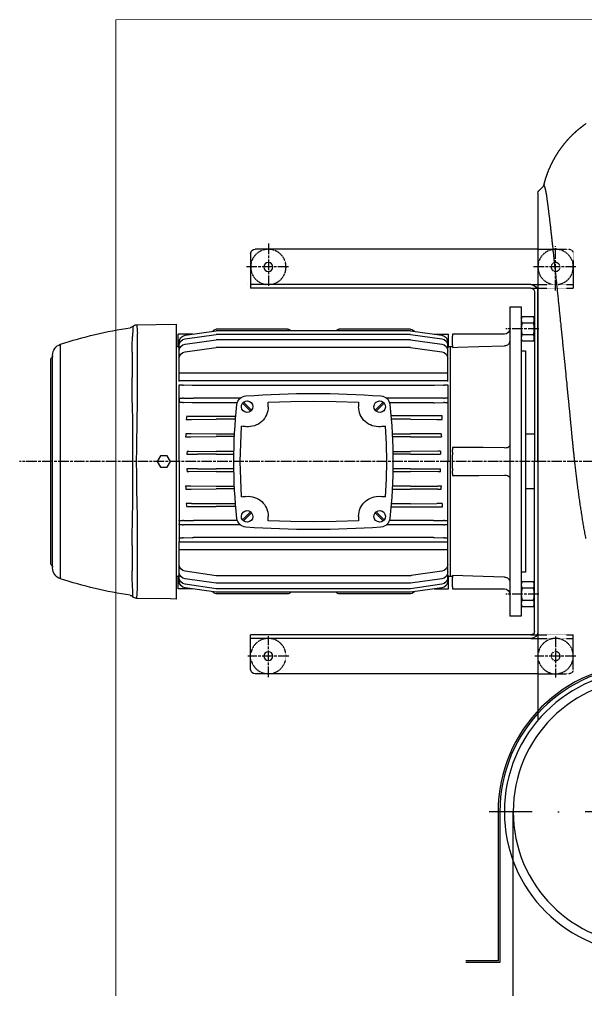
# Model space of a CAD drawing. Header units: millimetres. Extents: x 1731 to 55573, y 1167 to 54427.
# Drawn here: x 20686 to 21326, y 14802 to 15899 of the extents above; entities that cross this region are included whole.
import ezdxf

# ---------------------------------------------------------------- set-up
doc = ezdxf.new("R2010")
doc.units = ezdxf.units.MM
for name, pattern in [('ACAD_ISO04W100', [30, 24, -3, 0, -3]), ('CENTERLINE', [30, 12, -1.5, 3, -1.5, 12]), ('HIDDEN', [0.375, 0.25, -0.125])]:
    doc.linetypes.add(name, pattern=pattern)
for name, color, linetype in [('1', 8, 'Continuous'), ('104', 8, 'Continuous'), ('204', 7, 'Continuous'), ('EXHAUST DUICT', 1, 'Continuous')]:
    doc.layers.add(name, color=color, linetype=linetype)
doc.layers.add('EX-PP-FRP DUCT', color=1, linetype='Continuous', lineweight=18)

# ---------------------------------------------------------------- blocks, each defined once
blk = doc.blocks.new('*E20', base_point=(184.0732, 153.98836))
at = {"layer": '1', "color": 150, "linetype": 'Continuous'}
blk.add_arc((184.0732, 153.98836), 58.2, 97.494717, 98.030348, dxfattribs=at)
blk = doc.blocks.new('*E21', base_point=(271.78757, 153.98836))
at = {"layer": '1', "color": 150, "linetype": 'Continuous'}
blk.add_arc((271.78757, 153.98836), 58.2, 261.96965, 262.50528, dxfattribs=at)
blk = doc.blocks.new('*E22', base_point=(271.78757, 153.98836))
at = {"layer": '1', "color": 150, "linetype": 'Continuous'}
blk.add_arc((271.78757, 153.98836), 58.2, 277.49472, 278.03035, dxfattribs=at)
blk = doc.blocks.new('*E23', base_point=(184.0732, 153.98836))
at = {"layer": '1', "color": 150, "linetype": 'Continuous'}
blk.add_arc((184.0732, 153.98836), 58.2, 81.969652, 82.505283, dxfattribs=at)
blk = doc.blocks.new('blower')
at = {"layer": '1', "color": 150, "linetype": 'Continuous'}
for p, q in [((1051683.9, 193745.1), (1051683.9, 194095.1)), ((1051257.5, 194071.8), (1051257.4, 194069.5)), ((1051257.5, 194072.8), (1051257.5, 194072.8)), ((1051257.5, 194072.8), (1051257.5, 194071.8)), ((1051300.1, 194075.5), (1051261.7, 194074.8)), ((1051261.7, 194074.8), (1051261.7, 194074.8)), ((1051261.7, 194074.8), (1051261.8, 194074.3)), ((1051261.8, 194074.3), (1051262, 194073.1)), ((1051262, 194073.1), (1051262.2, 194071.1)), ((1051262.2, 194071.1), (1051262.4, 194068.3)), ((1051306.6, 194075.6), (1051300.1, 194075.5)), ((1051306.6, 194052.9), (1051306.6, 194075.6)), ((1051257.3, 194066.1), (1051257.1, 194061.4)), ((1051257.4, 194069.5), (1051257.3, 194066.1)), ((1051262.4, 194068.3), (1051262.5, 194064.8)), ((1051262.5, 194064.8), (1051262.5, 194052.2)), ((1051324.8, 194064.1), (1051308.7, 194064.1)), ((1051308.7, 194064.1), (1051308.7, 194049.2)), ((1051351.7, 194067.9), (1051316.6, 194062.9)), ((1051351.7, 194063.9), (1051316.6, 194058.9)), ((1051432.4, 194069.8), (1051351.7, 194069.8)), ((1051571.7, 194067.9), (1051351.7, 194067.9)), ((1051571.7, 194063.9), (1051351.7, 194063.9)), ((1051571.7, 194069.8), (1051491, 194069.8)), ((1051606.8, 194062.9), (1051571.7, 194067.9)), ((1051606.8, 194058.9), (1051571.7, 194063.9)), ((1051598.6, 194064.1), (1051614.7, 194064.1)), ((1051614.7, 194064.1), (1051614.7, 194049.2)), ((1051618.9, 194064.1), (1051677.9, 194064.1)), ((1051618.9, 194061.9), (1051618.9, 194064.1)), ((1051618.9, 194061.9), (1051618.9, 194051.3)), ((1051175.5, 194052.6), (1051175.5, 193787.5)), ((1051262.5, 194052.2), (1051262.5, 194012.3)), ((1051306.6, 194012.6), (1051306.6, 194052.9)), ((1051308.7, 194050.1), (1051306.6, 194050.1)), ((1051308.7, 194049.2), (1051309.7, 194049.2)), ((1051309.7, 194055), (1051309.7, 194051)), ((1051309.7, 194051), (1051309.7, 194044.8)), ((1051351.7, 194057.7), (1051316.6, 194052.8)), ((1051351.7, 194049.2), (1051316.6, 194044.2)), ((1051571.7, 194057.7), (1051351.7, 194057.7)), ((1051571.2, 194049.2), (1051351.7, 194049.2)), ((1051606.8, 194052.8), (1051571.7, 194057.7)), ((1051606.8, 194044.2), (1051572.3, 194049.1)), ((1051613.7, 194055), (1051613.7, 194051)), ((1051613.7, 194051), (1051613.7, 194044.8)), ((1051614.7, 194049.2), (1051613.7, 194049.2)), ((1051616.9, 194050.1), (1051614.7, 194050.1)), ((1051618.9, 194050.1), (1051616.9, 194050.1)), ((1051616.9, 194050.1), (1051616.9, 193790.1)), ((1051618.9, 194049.1), (1051618.9, 194051.3)), ((1051653.9, 194050.1), (1051618.9, 194049.1)), ((1051677.9, 194050.8), (1051653.9, 194050.1)), ((1051677.9, 194050.8), (1051677.9, 194050.8)), ((1051678, 194050.8), (1051677.9, 194050.8)), ((1051166.6, 194040.3), (1051166.6, 193799.9)), ((1051256.6, 194047.2), (1051256.6, 194043.7)), ((1051256.6, 194015.1), (1051256.6, 194043.7)), ((1051309.7, 194044.8), (1051309.7, 194036.3)), ((1051613.7, 194044.8), (1051613.7, 194036.3)), ((1051164.6, 194036), (1051164.6, 193804.1)), ((1051309.7, 194036.3), (1051309.7, 194019.8)), ((1051613.7, 194036.3), (1051613.7, 194019.8)), ((1051613.7, 194019.8), (1051309.7, 194019.8)), ((1051309.7, 194019.8), (1051309.7, 194011.2)), ((1051613.7, 194019.8), (1051613.7, 194011.2)), ((1051256.6, 194015.1), (1051256.6, 194009.7)), ((1051256.6, 194009.7), (1051256.7, 194000.2)), ((1051262.5, 194012.3), (1051262.5, 193982.3)), ((1051306.6, 193827.5), (1051306.6, 194012.6)), ((1051309.7, 194011.2), (1051309.7, 194010.7)), ((1051613.7, 194011.2), (1051309.7, 194011.2)), ((1051309.7, 193920.1), (1051309.7, 194010.7)), ((1051309.7, 194006.9), (1051309.7, 194006.2)), ((1051309.7, 194006.2), (1051313.4, 194006.2)), ((1051314.7, 194006.2), (1051313.4, 194006.2)), ((1051314.7, 194006.2), (1051324.6, 194006.1)), ((1051324.6, 194006.1), (1051325.9, 194006.1)), ((1051597.5, 194006.1), (1051325.9, 194006.1)), ((1051597.5, 194006.1), (1051598.8, 194006.1)), ((1051598.8, 194006.1), (1051608.7, 194006.2)), ((1051610, 194006.2), (1051608.7, 194006.2)), ((1051610, 194006.2), (1051613.7, 194006.2)), ((1051613.7, 194011.2), (1051613.7, 194010.7)), ((1051613.7, 194010.7), (1051613.7, 193920.1)), ((1051613.7, 194006.9), (1051613.7, 194006.2)), ((1051256.7, 194000.2), (1051256.9, 193990.4)), ((1051516.6, 193994.4), (1051516.6, 193994.4)), ((1051256.9, 193990.4), (1051257.1, 193981.2)), ((1051309.7, 193991.5), (1051309.7, 193991)), ((1051313.4, 193991.5), (1051309.7, 193991.5)), ((1051309.7, 193987.2), (1051309.7, 193991)), ((1051309.7, 193987.2), (1051309.7, 193986.7)), ((1051309.7, 193986.7), (1051313.4, 193986.7)), ((1051313.4, 193991.5), (1051314.7, 193991.6)), ((1051314.7, 193986.7), (1051313.4, 193986.7)), ((1051324.6, 193991.7), (1051314.7, 193991.6)), ((1051314.7, 193986.7), (1051324.6, 193986.6)), ((1051325.9, 193991.7), (1051324.6, 193991.7)), ((1051324.6, 193986.6), (1051325.9, 193986.6)), ((1051379.1, 193991.7), (1051325.9, 193991.7)), ((1051375.6, 193986.6), (1051325.9, 193986.6)), ((1051381.6, 193986.1), (1051390.7, 193977)), ((1051391.8, 193978), (1051382.7, 193987.2)), ((1051436.2, 193988), (1051410.6, 193987.2)), ((1051410.6, 193987.2), (1051410.6, 193982.1)), ((1051461.7, 193988.3), (1051436.2, 193988)), ((1051487.3, 193988), (1051461.7, 193988.3)), ((1051512.8, 193987.2), (1051487.3, 193988)), ((1051512.8, 193982.1), (1051512.8, 193987.2)), ((1051540.7, 193987.2), (1051531.6, 193978)), ((1051532.7, 193977), (1051541.8, 193986.1)), ((1051597.5, 193991.7), (1051544.4, 193991.7)), ((1051597.5, 193986.6), (1051547.8, 193986.6)), ((1051598.8, 193991.7), (1051597.5, 193991.7)), ((1051597.5, 193986.6), (1051598.8, 193986.6)), ((1051608.7, 193991.6), (1051598.8, 193991.7)), ((1051598.8, 193986.6), (1051608.7, 193986.7)), ((1051608.7, 193991.6), (1051610, 193991.5)), ((1051610, 193986.7), (1051608.7, 193986.7)), ((1051613.7, 193991.5), (1051610, 193991.5)), ((1051610, 193986.7), (1051613.7, 193986.7)), ((1051613.7, 193991.5), (1051613.7, 193991)), ((1051613.7, 193991), (1051613.7, 193987.2)), ((1051613.7, 193987.2), (1051613.7, 193986.7)), ((1051257.1, 193981.2), (1051257.3, 193969.9)), ((1051262.5, 193982.3), (1051262.3, 193967.1)), ((1051597.5, 193971.8), (1051549.5, 193971.8)), ((1051598.8, 193971.8), (1051597.5, 193971.8)), ((1051607.3, 193971.7), (1051598.8, 193971.8)), ((1051257.3, 193969.9), (1051257.4, 193956.1)), ((1051262.3, 193967.1), (1051262.1, 193951.6)), ((1051317.7, 193967.6), (1051318.2, 193969.9)), ((1051318.2, 193969.9), (1051318.4, 193971.1)), ((1051351.7, 193967.9), (1051323.8, 193967.8)), ((1051324.5, 193971), (1051351.7, 193970.8)), ((1051373.9, 193970.8), (1051351.7, 193970.8)), ((1051373.6, 193967.9), (1051351.7, 193967.9)), ((1051571.7, 193967.8), (1051549.8, 193967.8)), ((1051571.7, 193967.8), (1051601.5, 193967.7)), ((1051257.4, 193956.1), (1051257.4, 193942.1)), ((1051262.1, 193951.6), (1051261.8, 193935.4)), ((1051316.9, 193947.9), (1051317.2, 193950)), ((1051317.2, 193950), (1051317.4, 193951.4)), ((1051323.3, 193951.3), (1051351.7, 193951.1)), ((1051372.5, 193951.1), (1051351.7, 193951.1)), ((1051380.4, 193960), (1051379.4, 193940)), ((1051544.1, 193940), (1051543, 193960)), ((1051550.9, 193951.2), (1051571.7, 193951.2)), ((1051602.3, 193951.4), (1051571.7, 193951.2)), ((1051606.1, 193951.4), (1051606.2, 193950)), ((1051606.2, 193950), (1051606.5, 193947.9)), ((1051257.4, 193942.1), (1051257.5, 193928.6)), ((1051351.7, 193948.2), (1051322.9, 193948.1)), ((1051372.4, 193948.2), (1051351.7, 193948.2)), ((1051379.4, 193940), (1051379, 193920.1)), ((1051544.4, 193920.1), (1051544.1, 193940)), ((1051571.7, 193948.1), (1051551.1, 193948.1)), ((1051571.7, 193948.1), (1051602.4, 193948)), ((1051257.5, 193928.6), (1051257.5, 193915.1)), ((1051261.8, 193935.4), (1051261.7, 193919.1)), ((1051318.6, 193928.3), (1051318.7, 193931.7)), ((1051330.7, 193928.3), (1051318.6, 193928.3)), ((1051320.6, 193931.7), (1051318.7, 193931.7)), ((1051351.7, 193931.5), (1051320.6, 193931.7)), ((1051330.7, 193928.3), (1051351.7, 193928.4)), ((1051351.7, 193931.5), (1051371.8, 193931.5)), ((1051371.8, 193928.4), (1051351.7, 193928.4)), ((1051551.6, 193931.5), (1051571.7, 193931.5)), ((1051571.7, 193928.4), (1051551.7, 193928.4)), ((1051602.8, 193931.7), (1051571.7, 193931.5)), ((1051571.7, 193928.4), (1051592.7, 193928.3)), ((1051592.7, 193928.3), (1051605.5, 193928.3)), ((1051605.4, 193931.7), (1051602.8, 193931.7)), ((1051605.4, 193931.7), (1051605.5, 193928.3)), ((1051618.9, 193936), (1051624.9, 193936)), ((1051618.9, 193933.5), (1051618.9, 193936)), ((1051618.9, 193933.5), (1051618.9, 193930.7)), ((1051618.9, 193927.8), (1051618.9, 193930.7)), ((1051624.9, 193936), (1051648.9, 193935.8)), ((1051648.9, 193935.8), (1051677.9, 193935.6)), ((1051677.9, 193935.6), (1051678, 193935.6)), ((1051678, 193935.6), (1051679.6, 193935.7)), ((1051679.6, 193935.7), (1051681.1, 193936)), ((1051681.1, 193936), (1051682.4, 193936.5)), ((1051682.4, 193936.5), (1051683.4, 193937.3)), ((1051683.4, 193937.3), (1051683.8, 193937.8)), ((1051683.8, 193938), (1051683.9, 193938.2)), ((1051683.8, 193937.8), (1051683.8, 193938)), ((1051683.9, 193938.2), (1051683.9, 193938.3)), ((1051683.9, 193938.3), (1051683.9, 193938.3)), ((1051683.9, 193938.3), (1051683.9, 193938.3)), ((1051683.9, 193938.3), (1051683.9, 193938.3)), ((1051683.9, 193938.3), (1051683.9, 193938.3)), ((1051683.9, 193938.3), (1051683.9, 193938.3)), ((1051683.9, 193938.2), (1051683.9, 193938.3)), ((1051683.9, 193938.3), (1051683.9, 193938.3)), ((1051683.9, 193938.3), (1051683.9, 193938.3)), ((1051683.9, 193938.3), (1051683.9, 193938.3)), ((1051683.9, 193938.3), (1051683.9, 193938.3)), ((1051683.9, 193938.3), (1051683.9, 193938.3)), ((1051683.9, 193938.3), (1051683.9, 193938.3)), ((1051683.9, 193938.1), (1051683.9, 193938.2)), ((1051683.9, 193938.2), (1051683.9, 193938.2)), ((1051683.9, 193938), (1051683.9, 193938.1)), ((1051261.7, 193919.1), (1051261.8, 193906.7)), ((1051285.1, 193920.1), (1051288.8, 193926.6)), ((1051288.8, 193913.6), (1051285.1, 193920.1)), ((1051288.8, 193926.6), (1051296.3, 193926.6)), ((1051296.3, 193926.6), (1051300.1, 193920.1)), ((1051300.1, 193920.1), (1051296.3, 193913.6)), ((1051309.7, 193920.1), (1051309.7, 193833.3)), ((1051379, 193920.1), (1051379.4, 193900.1)), ((1051544.1, 193900.1), (1051544.4, 193920.1)), ((1051613.7, 193833.3), (1051613.7, 193920.1)), ((1051618.9, 193927.8), (1051618.9, 193912.4)), ((1051257.5, 193915.1), (1051257.5, 193900.7)), ((1051261.8, 193906.7), (1051262, 193894.4)), ((1051296.3, 193913.6), (1051288.8, 193913.6)), ((1051318.6, 193911.8), (1051330.7, 193911.8)), ((1051318.7, 193908.4), (1051318.6, 193911.8)), ((1051318.7, 193908.4), (1051320.6, 193908.5)), ((1051320.6, 193908.5), (1051351.7, 193908.6)), ((1051351.7, 193911.7), (1051330.7, 193911.8)), ((1051351.7, 193911.7), (1051371.8, 193911.7)), ((1051371.8, 193908.6), (1051351.7, 193908.6)), ((1051551.6, 193908.6), (1051571.7, 193908.6)), ((1051571.7, 193911.7), (1051551.7, 193911.7)), ((1051571.7, 193911.7), (1051592.7, 193911.8)), ((1051602.8, 193908.5), (1051571.7, 193908.6)), ((1051592.7, 193911.8), (1051605.5, 193911.8)), ((1051605.4, 193908.4), (1051602.8, 193908.5)), ((1051605.4, 193908.4), (1051605.5, 193911.8)), ((1051618.9, 193909.5), (1051618.9, 193912.4)), ((1051618.9, 193909.5), (1051618.9, 193906.7)), ((1051618.9, 193904.1), (1051618.9, 193906.7)), ((1051257.5, 193900.7), (1051257.4, 193886.5)), ((1051379.4, 193900.1), (1051380.4, 193880.2)), ((1051543, 193880.2), (1051544.1, 193900.1)), ((1051653.9, 193904.4), (1051618.9, 193904.1)), ((1051677.9, 193904.6), (1051653.9, 193904.4)), ((1051678, 193904.6), (1051677.9, 193904.6)), ((1051677.9, 193904.6), (1051677.9, 193904.6)), ((1051678, 193904.6), (1051679.8, 193904.4)), ((1051679.8, 193904.4), (1051681.3, 193904.1)), ((1051681.3, 193904.1), (1051682.5, 193903.5)), ((1051682.5, 193903.5), (1051683.5, 193902.8)), ((1051683.5, 193902.8), (1051683.8, 193902.3)), ((1051683.8, 193902.3), (1051683.8, 193902.1)), ((1051683.8, 193902.1), (1051683.9, 193902)), ((1051683.9, 193902.1), (1051683.9, 193902)), ((1051683.9, 193902), (1051683.9, 193901.9)), ((1051683.9, 193902), (1051683.9, 193901.9)), ((1051683.9, 193901.9), (1051683.9, 193901.9)), ((1051683.9, 193901.9), (1051683.9, 193901.9)), ((1051683.9, 193901.9), (1051683.9, 193901.8)), ((1051683.9, 193901.9), (1051683.9, 193901.9)), ((1051683.9, 193901.9), (1051683.9, 193901.9)), ((1051683.9, 193901.9), (1051683.9, 193901.8)), ((1051683.9, 193901.8), (1051683.9, 193901.8)), ((1051683.9, 193901.8), (1051683.9, 193901.8)), ((1051683.9, 193901.8), (1051683.9, 193901.8)), ((1051683.9, 193901.8), (1051683.9, 193901.8)), ((1051683.9, 193901.8), (1051683.9, 193901.8)), ((1051683.9, 193901.8), (1051683.9, 193901.8)), ((1051683.9, 193901.8), (1051683.9, 193901.8)), ((1051257.4, 193886.5), (1051257.3, 193872.5)), ((1051262, 193894.4), (1051262.2, 193882)), ((1051317.2, 193890.1), (1051316.9, 193892.2)), ((1051317.4, 193888.7), (1051317.2, 193890.1)), ((1051322.9, 193892.1), (1051351.7, 193891.9)), ((1051351.7, 193889), (1051323.3, 193888.9)), ((1051372.4, 193891.9), (1051351.7, 193891.9)), ((1051372.5, 193889), (1051351.7, 193889)), ((1051550.9, 193888.9), (1051571.7, 193888.9)), ((1051571.7, 193892), (1051551.1, 193892)), ((1051571.7, 193892), (1051602.4, 193892.2)), ((1051602.3, 193888.8), (1051571.7, 193888.9)), ((1051606.1, 193888.7), (1051606.2, 193890.1)), ((1051606.2, 193890.1), (1051606.5, 193892.2)), ((1051262.2, 193882), (1051262.4, 193869.7)), ((1051257.3, 193872.5), (1051257.1, 193858.9)), ((1051262.4, 193869.7), (1051262.5, 193857.8)), ((1051318.2, 193870.2), (1051317.7, 193872.5)), ((1051318.4, 193869), (1051318.2, 193870.2)), ((1051323.8, 193872.4), (1051351.7, 193872.2)), ((1051351.7, 193869.3), (1051324.5, 193869.2)), ((1051373.6, 193872.2), (1051351.7, 193872.2)), ((1051373.9, 193869.3), (1051351.7, 193869.3)), ((1051390.7, 193863.2), (1051381.6, 193854)), ((1051382.7, 193853), (1051391.8, 193862.1)), ((1051531.6, 193862.1), (1051540.7, 193853)), ((1051541.8, 193854), (1051532.7, 193863.2)), ((1051597.5, 193868.4), (1051549.5, 193868.4)), ((1051571.7, 193872.3), (1051549.8, 193872.3)), ((1051571.7, 193872.3), (1051601.5, 193872.5)), ((1051598.8, 193868.4), (1051597.5, 193868.4)), ((1051607.3, 193868.4), (1051598.8, 193868.4)), ((1051257.1, 193858.9), (1051256.8, 193847.9)), ((1051262.5, 193857.8), (1051262.5, 193827.9)), ((1051313.4, 193853.4), (1051309.7, 193853.4)), ((1051309.7, 193853.4), (1051309.7, 193853)), ((1051309.7, 193849.2), (1051309.7, 193853)), ((1051313.4, 193853.4), (1051314.7, 193853.4)), ((1051324.6, 193853.6), (1051314.7, 193853.4)), ((1051325.9, 193853.6), (1051324.6, 193853.6)), ((1051375.6, 193853.6), (1051325.9, 193853.6)), ((1051410.6, 193858.1), (1051410.6, 193853)), ((1051410.6, 193853), (1051436.1, 193852.2)), ((1051436.1, 193852.2), (1051461.7, 193851.9)), ((1051461.7, 193851.9), (1051487.3, 193852.2)), ((1051487.3, 193852.2), (1051512.8, 193853)), ((1051512.8, 193853), (1051512.8, 193858.1)), ((1051597.5, 193853.6), (1051547.8, 193853.6)), ((1051597.5, 193853.6), (1051598.8, 193853.6)), ((1051598.8, 193853.6), (1051608.7, 193853.4)), ((1051610, 193853.4), (1051608.7, 193853.4)), ((1051610, 193853.4), (1051613.7, 193853.4)), ((1051613.7, 193853), (1051613.7, 193853.4)), ((1051613.7, 193849.2), (1051613.7, 193853)), ((1051256.7, 193840.4), (1051256.6, 193833.1)), ((1051256.8, 193847.9), (1051256.7, 193840.4)), ((1051309.7, 193849.2), (1051309.7, 193848.6)), ((1051309.7, 193848.6), (1051313.4, 193848.6)), ((1051314.7, 193848.6), (1051313.4, 193848.6)), ((1051314.7, 193848.6), (1051324.6, 193848.5)), ((1051324.6, 193848.5), (1051325.9, 193848.5)), ((1051379.1, 193848.5), (1051325.9, 193848.5)), ((1051597.5, 193848.5), (1051544.4, 193848.5)), ((1051598.8, 193848.5), (1051597.5, 193848.5)), ((1051608.7, 193848.6), (1051598.8, 193848.5)), ((1051608.7, 193848.6), (1051610, 193848.6)), ((1051613.7, 193848.6), (1051610, 193848.6)), ((1051613.7, 193848.6), (1051613.7, 193849.2)), ((1051256.6, 193833.1), (1051256.6, 193830.5)), ((1051256.6, 193830.5), (1051256.6, 193825.1)), ((1051313.4, 193833.9), (1051309.7, 193833.9)), ((1051309.7, 193833.9), (1051309.7, 193833.3)), ((1051309.7, 193829.5), (1051309.7, 193828.9)), ((1051313.4, 193833.9), (1051314.7, 193833.9)), ((1051324.6, 193834.1), (1051314.7, 193833.9)), ((1051325.9, 193834.1), (1051324.6, 193834.1)), ((1051597.5, 193834.1), (1051325.9, 193834.1)), ((1051598.8, 193834.1), (1051597.5, 193834.1)), ((1051608.7, 193833.9), (1051598.8, 193834.1)), ((1051608.7, 193833.9), (1051610, 193833.9)), ((1051613.7, 193833.9), (1051610, 193833.9)), ((1051613.7, 193833.9), (1051613.7, 193833.3)), ((1051613.7, 193829.5), (1051613.7, 193828.9)), ((1051256.6, 193796.5), (1051256.6, 193825.1)), ((1051262.5, 193827.9), (1051262.5, 193788)), ((1051306.6, 193787.3), (1051306.6, 193827.5)), ((1051613.7, 193828.9), (1051309.7, 193828.9)), ((1051309.7, 193828.9), (1051309.7, 193820.3)), ((1051613.7, 193820.3), (1051309.7, 193820.3)), ((1051309.7, 193820.3), (1051309.7, 193803.9)), ((1051613.7, 193828.9), (1051613.7, 193820.3)), ((1051613.7, 193820.3), (1051613.7, 193803.9)), ((1051256.6, 193796.5), (1051256.6, 193792.9)), ((1051309.7, 193803.9), (1051309.7, 193795.3)), ((1051613.7, 193803.9), (1051613.7, 193795.3)), ((1051262.5, 193788), (1051262.5, 193775.3)), ((1051306.6, 193790.1), (1051308.7, 193790.1)), ((1051306.6, 193764.6), (1051306.6, 193787.3)), ((1051309.7, 193790.9), (1051308.7, 193790.9)), ((1051308.7, 193790.9), (1051308.7, 193776.1)), ((1051309.7, 193795.3), (1051309.7, 193789.2)), ((1051309.7, 193789.2), (1051309.7, 193785.2)), ((1051316.6, 193795.9), (1051351.7, 193791)), ((1051316.6, 193787.4), (1051351.7, 193782.5)), ((1051571.7, 193791), (1051351.7, 193791)), ((1051571.7, 193791), (1051606.8, 193795.9)), ((1051571.7, 193782.5), (1051606.8, 193787.4)), ((1051613.7, 193795.3), (1051613.7, 193789.2)), ((1051613.7, 193790.9), (1051614.7, 193790.9)), ((1051613.7, 193789.2), (1051613.7, 193785.2)), ((1051614.7, 193790.9), (1051614.7, 193776.1)), ((1051614.7, 193790.1), (1051616.9, 193790.1)), ((1051616.9, 193790.1), (1051618.9, 193790)), ((1051618.9, 193791), (1051624.9, 193790.8)), ((1051618.9, 193788.8), (1051618.9, 193791)), ((1051618.9, 193788.8), (1051618.9, 193778.3)), ((1051624.9, 193790.8), (1051648.9, 193790.2)), ((1051648.9, 193790.2), (1051677.9, 193789.4)), ((1051324.8, 193776.1), (1051308.7, 193776.1)), ((1051316.6, 193781.2), (1051351.7, 193776.3)), ((1051316.6, 193777.2), (1051351.7, 193772.3)), ((1051571.7, 193782.5), (1051351.7, 193782.5)), ((1051571.7, 193776.3), (1051351.7, 193776.3)), ((1051571.7, 193776.3), (1051606.8, 193781.2)), ((1051571.7, 193772.3), (1051606.8, 193777.2)), ((1051598.6, 193776.1), (1051614.7, 193776.1)), ((1051618.9, 193776.1), (1051618.9, 193778.3)), ((1051677.9, 193776.1), (1051618.9, 193776.1)), ((1051261.7, 193765.4), (1051306.6, 193764.6)), ((1051571.7, 193772.3), (1051351.7, 193772.3)), ((1051432.4, 193770.3), (1051351.7, 193770.3)), ((1051571.7, 193770.3), (1051491, 193770.3))]:
    blk.add_line(p, q, dxfattribs=at)
for centre, radius, start, end in [((1051325.5, 193596.6), 480, 98.5024, 108.2092), ((1051254.2, 194075.6), 4.21, 274.6941, 319.2383), ((1051261.5, 194069.4), 5.35, 87.941, 140.4993), ((1051520.8, 194045), 264.2, 176.4284, 179.5087), ((1051317.7, 194055), 8, 98, 180), ((1051353.7, 194062.1), 8, 104.4775, 139.4551), ((1051432.4, 194065.5), 4.3, 32.7735, 90), ((1051491, 194065.5), 4.3, 90, 147.2265), ((1051569.7, 194062.1), 8, 40.5449, 75.5225), ((1051605.7, 194055), 8, 0, 82), ((1051677.9, 194070.1), 6, 270, 0), ((1051179.6, 194040.3), 13, 108.2092, 180), ((1051317.7, 194051), 8, 98, 180), ((1051317.7, 194044.8), 8, 98, 180), ((1051571.2, 194041.2), 8, 82, 90), ((1051605.7, 194051), 8, 0, 82), ((1051605.7, 194044.8), 8, 0, 82), ((1051678.1, 194056.5), 5.75, 269.0729, 359.5158), ((1051166.6, 194036), 2, 120, 180), ((1051164.6, 194039.5), 2, 300, 0), ((1051317.7, 194036.3), 8, 98, 180), ((1051605.7, 194036.3), 8, 0, 82), ((1051386.1, 193983.2), 11, 94.3273, 173.8458), ((1051461.7, 192984.1), 1013, 85.6726, 94.3274), ((1051537.3, 193983.2), 11, 6.1542, 85.6726), ((1051971.7, 193920.1), 600, 173.8458, 186.1542), ((1051386.7, 193982.1), 6.5, 141.6258, 308.3742), ((1051386.7, 193982.1), 6.5, 128.3742, 141.6258), ((1051386.7, 193982.1), 6.5, 321.6258, 128.3742), ((1051536.7, 193982.1), 6.5, 51.6258, 218.3742), ((1051536.7, 193982.1), 6.5, 231.6258, 38.3742), ((1051536.7, 193982.1), 6.5, 38.3742, 51.6258), ((1050951.7, 193920.1), 600, 353.8458, 6.1542), ((1051387.9, 193982.1), 22.7, 264.7533, 359.9764), ((1051386.7, 193982.1), 6.5, 308.3742, 321.6258), ((1051535.5, 193982.1), 22.7, 180.0223, 275.248), ((1051536.7, 193982.1), 6.5, 218.3742, 231.6258), ((1051323.6, 193849.1), 118.6, 89.8902, 92.848), ((1051324.4, 194093), 122, 267.1843, 270.0474), ((1051601.7, 193856.1), 111.6, 87.123, 90.0951), ((1051323.3, 194074.8), 123.5, 267.2637, 270.009), ((1051602.3, 194072), 120.6, 270.0049, 271.7986), ((1051322.7, 193830.7), 117.4, 89.9067, 92.8026), ((1051602.6, 193833.2), 114.8, 88.0459, 90.0902), ((1051322.9, 194018.2), 126.1, 267.298, 269.9927), ((1051323.1, 193773.4), 115.5, 89.8955, 92.8319), ((1051602.3, 193768.2), 120.6, 88.2014, 89.9951), ((1051602.6, 194006.9), 114.8, 269.9098, 271.9541), ((1051387.9, 193858.1), 22.7, 0.0223, 95.248), ((1051535.5, 193858.1), 22.7, 84.7533, 179.9764), ((1051323.8, 193998.8), 126.4, 267.2429, 270.0189), ((1051324.3, 193753.7), 115.4, 89.8712, 92.8971), ((1051386.7, 193858.1), 6.5, 51.6258, 218.3742), ((1051386.7, 193858.1), 6.5, 231.6258, 38.3742), ((1051386.7, 193858.1), 6.5, 38.3742, 51.6258), ((1051536.7, 193858.1), 6.5, 141.6258, 308.3742), ((1051536.7, 193858.1), 6.5, 128.3742, 141.6258), ((1051536.7, 193858.1), 6.5, 321.6258, 128.3742), ((1051601.7, 193984.1), 111.6, 269.9049, 272.877), ((1051386.1, 193856.9), 11, 186.1542, 265.6726), ((1051386.7, 193858.1), 6.5, 218.3742, 231.6258), ((1051537.3, 193856.9), 11, 274.3274, 353.8458), ((1051536.7, 193858.1), 6.5, 308.3742, 321.6258), ((1051461.7, 194856.1), 1013, 265.6726, 274.3274), ((1051166.6, 193804.1), 2, 180, 240), ((1051164.6, 193800.6), 2, 0, 60), ((1051179.6, 193799.9), 13, 180, 251.7908), ((1051317.7, 193803.9), 8, 180, 262), ((1051605.7, 193803.9), 8, 278, 0), ((1051325.5, 194243.5), 480, 251.7908, 261.4977), ((1051515.7, 193795), 259.1, 180.4607, 183.6021), ((1051317.7, 193795.3), 8, 180, 262), ((1051317.7, 193789.2), 8, 180, 262), ((1051605.7, 193795.3), 8, 278, 0), ((1051605.7, 193789.2), 8, 278, 0), ((1051678.1, 193783.7), 5.73, 0.2717, 91.1397), ((1051088.9, 193767.5), 168.5, 359.9475, 3.803), ((1051200.8, 193774.9), 61.7, 351.1568, 0.4162), ((1051317.7, 193785.2), 8, 180, 262), ((1051605.7, 193785.2), 8, 278, 0), ((1051677.9, 193770.1), 6, 0, 90), ((1051254.1, 193764.4), 4.38, 41.8725, 84.7198), ((1051261.5, 193770.7), 5.31, 219.2788, 272.2204), ((1051353.7, 193778.1), 8, 220.5449, 255.5225), ((1051432.4, 193774.6), 4.3, 270, 327.2265), ((1051491, 193774.6), 4.3, 212.7735, 270), ((1051569.7, 193778.1), 8, 284.4775, 319.4551)]:
    blk.add_arc(centre, radius, start, end, dxfattribs=at)
at = {"layer": '104', "color": 4, "linetype": 'Continuous'}
for p, q in [((1051715.7, 193920.1), (1051715.7, 194212.6)), ((1051715.7, 194160.1), (1051395.7, 194160.1)), ((1051390.7, 194155.1), (1051390.7, 194116.1)), ((1051707.7, 194120.1), (1051390.7, 194120.1)), ((1051707.7, 194116.1), (1051390.7, 194116.1)), ((1051711.7, 194112.1), (1051711.7, 193920.1)), ((1051715.7, 193728.1), (1051715.7, 194112.1)), ((1051711.7, 193951.1), (1051701.9, 193951.1)), ((1051711.7, 193728.1), (1051711.7, 193920.1)), ((1051715.7, 193616.7), (1051715.7, 193920.1)), ((1051711.7, 193889.1), (1051701.9, 193889.1)), ((1051707.7, 193724.1), (1051390.7, 193724.1)), ((1051390.7, 193685.1), (1051390.7, 193724.1)), ((1051707.7, 193720.1), (1051390.7, 193720.1)), ((1051715.7, 193680.1), (1051395.7, 193680.1)), ((1051716.8, 193613.9), (1051722.2, 193608.5))]:
    blk.add_line(p, q, dxfattribs=at)
at = {"layer": '104', "color": 150, "linetype": 'CENTERLINE'}
for p, q in [((1051410.7, 194163.9), (1051410.7, 194117.4)), ((1051735.7, 194118.1), (1051735.7, 194164.4)), ((1051433.7, 194140.1), (1051387.6, 194140.1)), ((1051758.5, 194140.1), (1051712, 194140.1)), ((1052048.9, 193920.1), (1051129.1, 193920.1)), ((1051410.7, 193673.6), (1051410.7, 193723)), ((1051735.7, 193726.8), (1051735.7, 193676.6)), ((1051433.6, 193700.1), (1051385.9, 193700.1)), ((1051758.7, 193700.1), (1051709.5, 193700.1))]:
    blk.add_line(p, q, dxfattribs=at)
at = {"layer": '104', "color": 150, "linetype": 'HIDDEN'}
for p, q in [((1051715.7, 194160.1), (1051750.7, 194160.1)), ((1051755.7, 194155.1), (1051755.7, 194116.1)), ((1051707.7, 194120.1), (1051755.7, 194120.1)), ((1051707.7, 194116.1), (1051755.7, 194116.1)), ((1051707.7, 193724.1), (1051755.7, 193724.1)), ((1051707.7, 193720.1), (1051755.7, 193720.1)), ((1051755.7, 193685.1), (1051755.7, 193724.1)), ((1051715.7, 193680.1), (1051750.7, 193680.1))]:
    blk.add_line(p, q, dxfattribs=at)
at = {"layer": '104', "color": 150, "linetype": 'Continuous'}
for p, q in [((1051607.3, 193967.5), (1051607.3, 193971.7)), ((1051607.3, 193872.6), (1051607.3, 193868.4))]:
    blk.add_line(p, q, dxfattribs=at)
at = {"layer": '104', "color": 4, "linetype": 'Continuous'}
for points in [[(1051386.7, 193718.8), (1051386.7, 193718.8, 0.004119), (1051386.7, 193718.8, 0.004302), (1051386.7, 193718.8, 0.004501), (1051386.7, 193718.8, 0.004701), (1051386.7, 193718.8, 0.004921), (1051386.7, 193718.8, 0.005142), (1051386.7, 193718.8, 0.005385), (1051386.7, 193718.8, 0.005628), (1051386.7, 193718.8, 0.005895), (1051386.7, 193718.8, 0.006162), (1051386.7, 193718.8, 0.006449), (1051386.7, 193718.8, 0.006733), (1051386.7, 193718.8, 0.007048), (1051386.7, 193718.8, 0.007368), (1051386.7, 193718.8, 0.007676), (1051386.7, 193718.8, 0.007945), (1051386.7, 193718.8, 0.00835), (1051386.7, 193718.8, 0.008853), (1051386.7, 193718.8, 0.00894), (1051386.7, 193718.8, 0.008629), (1051386.7, 193718.8, 0.009833), (1051386.7, 193718.8, 0.01212), (1051386.7, 193718.8, 0.009502), (1051386.7, 193718.8, 0.00332), (1051386.7, 193718.8, 0.01377), (1051386.7, 193718.8, 0.024565), (1051386.7, 193718.8, 0.012262), (1051386.7, 193718.7, 0.006536)], [(1051722, 193608.7), (1051722, 193608.7, 0.000662), (1051722, 193608.7, 0.000698), (1051722, 193608.7, 0.000689), (1051722, 193608.6, 0.000626), (1051722.1, 193608.6, 0.00058), (1051722.1, 193608.6, 0.000538), (1051722.1, 193608.6, 0.000498), (1051722.1, 193608.5, 0.000445), (1051722.1, 193608.5, 0.000399), (1051722.1, 193608.5, 0.000346), (1051722.1, 193608.5, 0.000297), (1051722.1, 193608.4, 0.000239), (1051722.1, 193608.4, 0.000188), (1051722.2, 193608.4, 0.000128), (1051722.2, 193608.4, 0.000073), (1051722.2, 193608.3, 0.000011), (1051722.2, 193608.3, -0.000046), (1051722.2, 193608.3, -0.00011), (1051722.2, 193608.3, -0.000169), (1051722.2, 193608.3, -0.000235), (1051722.2, 193608.2, -0.000294), (1051722.2, 193608.2, -0.000362), (1051722.3, 193608.2, -0.000422), (1051722.3, 193608.2, -0.00049), (1051722.3, 193608.1, -0.00055), (1051722.3, 193608.1, -0.000618), (1051722.3, 193608.1, -0.000678), (1051722.3, 193608.1, -0.000743), (1051722.3, 193608.1, -0.000804), (1051722.3, 193608, -0.000873), (1051722.3, 193608, -0.000925), (1051722.3, 193608, -0.000974), (1051722.4, 193608, -0.001048), (1051722.4, 193607.9, -0.001163), (1051722.4, 193607.9, -0.001142), (1051722.4, 193607.9, -0.000995), (1051722.4, 193607.9, -0.001319), (1051722.4, 193607.9, -0.002121), (1051722.4, 193607.8, -0.001158), (1051722.4, 193607.8, 0.001689), (1051722.4, 193607.8, -0.002357), (1051722.4, 193607.8, -0.010951), (1051722.4, 193607.7, 0.000295), (1051722.5, 193607.7, 0.088094), (1051722.5, 193607.7), (1051722.5, 193607.6, -0.026561), (1051722.5, 193607.4, -0.003046), (1051722.6, 193607.1, -0.003165), (1051722.6, 193607, -0.025204), (1051722.6, 193607, -0.089623), (1051722.6, 193607, 0.031758), (1051722.6, 193606.9, -0.000007), (1051722.6, 193606.9, -0.009688), (1051722.7, 193606.9, -0.003035), (1051722.7, 193606.8, 0.00122), (1051722.7, 193606.8, -0.001633), (1051722.7, 193606.8, -0.002696), (1051722.7, 193606.7, -0.001918), (1051722.7, 193606.7, -0.001609), (1051722.7, 193606.7, -0.001834), (1051722.7, 193606.6, -0.001932), (1051722.7, 193606.6, -0.001878), (1051722.7, 193606.6, -0.001873), (1051722.7, 193606.5, -0.001909), (1051722.7, 193606.5, -0.001946), (1051722.7, 193606.5, -0.001971), (1051722.7, 193606.5, -0.002011), (1051722.7, 193606.4, -0.002056), (1051722.7, 193606.4, -0.002114), (1051722.7, 193606.4, -0.002173), (1051722.7, 193606.4, -0.002248), (1051722.7, 193606.3, -0.002329), (1051722.7, 193606.3, -0.002428), (1051722.7, 193606.3, -0.002535), (1051722.7, 193606.3, -0.002666), (1051722.7, 193606.2, -0.002808), (1051722.7, 193606.2, -0.00298), (1051722.7, 193606.2, -0.00317), (1051722.7, 193606.2, -0.003401), (1051722.7, 193606.2, -0.003658), (1051722.7, 193606.1, -0.003971), (1051722.7, 193606.1, -0.004326), (1051722.7, 193606.1, -0.004762), (1051722.7, 193606.1, -0.005264), (1051722.7, 193606.1, -0.005888), (1051722.6, 193606.1, -0.00662), (1051722.6, 193606.1, -0.007546), (1051722.6, 193606, -0.008656), (1051722.6, 193606, -0.010087), (1051722.6, 193606, -0.011845), (1051722.6, 193606, -0.014162), (1051722.6, 193606, -0.017065), (1051722.6, 193606, -0.020946), (1051722.6, 193606, -0.025811), (1051722.6, 193606, -0.032133), (1051722.6, 193606, -0.039435), (1051722.6, 193606, -0.047254), (1051722.6, 193606, -0.053292), (1051722.6, 193606, -0.055272), (1051722.6, 193606, -0.052369), (1051722.6, 193606, -0.045489), (1051722.6, 193606, -0.037893), (1051722.6, 193606, -0.03051), (1051722.6, 193606, -0.02475), (1051722.6, 193606, -0.019838), (1051722.5, 193606, -0.01621), (1051722.5, 193606, -0.013485), (1051722.5, 193606, -0.011591), (1051722.5, 193606, -0.00944), (1051722.5, 193606.1, -0.007593), (1051722.5, 193606.1, -0.007368), (1051722.5, 193606.1, -0.007672), (1051722.5, 193606.1, -0.004905), (1051722.5, 193606.1, -0.001349), (1051722.5, 193606.2, -0.006284), (1051722.5, 193606.2, -0.008761), (1051722.5, 193606.2, -0.003505), (1051722.4, 193606.3, -0.001684)], [(1051722.6, 193608.3), (1051722.6, 193608.3, -0.004814), (1051722.5, 193608.3, -0.004805), (1051722.5, 193608.3, -0.004793), (1051722.5, 193608.3, -0.004779), (1051722.5, 193608.3, -0.00476), (1051722.5, 193608.3, -0.004739), (1051722.5, 193608.3, -0.004714), (1051722.5, 193608.3, -0.004686), (1051722.5, 193608.3, -0.004654), (1051722.5, 193608.3, -0.004621), (1051722.5, 193608.3, -0.004583), (1051722.5, 193608.3, -0.004544), (1051722.5, 193608.3, -0.004501), (1051722.4, 193608.4, -0.004458), (1051722.4, 193608.4, -0.00441), (1051722.4, 193608.4, -0.004362), (1051722.4, 193608.4, -0.004311), (1051722.4, 193608.4, -0.004259), (1051722.4, 193608.4, -0.004204), (1051722.4, 193608.4, -0.004151), (1051722.4, 193608.4, -0.004092), (1051722.4, 193608.4, -0.004034), (1051722.4, 193608.4, -0.003977), (1051722.4, 193608.4, -0.003926), (1051722.4, 193608.4, -0.003855), (1051722.3, 193608.4, -0.003773), (1051722.3, 193608.4, -0.003744), (1051722.3, 193608.4, -0.003759), (1051722.3, 193608.4, -0.003589), (1051722.3, 193608.4, -0.003298), (1051722.3, 193608.4, -0.003579), (1051722.3, 193608.4, -0.004185), (1051722.3, 193608.4, -0.003111), (1051722.3, 193608.5, -0.001056), (1051722.3, 193608.5, -0.004298), (1051722.3, 193608.5, -0.007135), (1051722.3, 193608.5, -0.003378), (1051722.2, 193608.5, -0.001764)], [(1051770.1, 193538.1, -0.001488), (1051769.5, 193538.5, -0.001472), (1051768.9, 193538.9, -0.001446), (1051768.3, 193539.3, -0.001479), (1051767.7, 193539.8, -0.001583), (1051767.1, 193540.2, -0.001624), (1051766.5, 193540.6, -0.001615), (1051766, 193541.1, -0.001606), (1051765.4, 193541.5, -0.001596), (1051764.8, 193542, -0.001586), (1051764.2, 193542.5, -0.001577), (1051763.6, 193542.9, -0.001567), (1051763, 193543.4, -0.001556), (1051762.4, 193543.9, -0.001548), (1051761.8, 193544.4, -0.001542), (1051761.2, 193544.8, -0.001527), (1051760.7, 193545.3, -0.0015), (1051760.1, 193545.8, -0.001536), (1051759.5, 193546.3, -0.001648), (1051758.9, 193546.8, -0.001692), (1051758.3, 193547.4, -0.001683), (1051757.8, 193547.9, -0.001674), (1051757.2, 193548.4, -0.001665), (1051756.6, 193548.9, -0.001655), (1051756, 193549.5, -0.001647), (1051755.5, 193550, -0.001637), (1051754.9, 193550.5, -0.001627), (1051754.3, 193551.1, -0.001618), (1051753.8, 193551.7, -0.001613), (1051753.2, 193552.2, -0.001598), (1051752.7, 193552.8, -0.001574), (1051752.1, 193553.4, -0.001607), (1051751.5, 193553.9, -0.001712), (1051751, 193554.5, -0.001754), (1051750.4, 193555.1, -0.001743), (1051749.9, 193555.7, -0.001734), (1051749.4, 193556.3, -0.001726), (1051748.8, 193556.9, -0.001718), (1051748.3, 193557.5, -0.001709), (1051747.7, 193558.1, -0.0017), (1051747.2, 193558.7, -0.00169), (1051746.7, 193559.4, -0.001682), (1051746.2, 193560, -0.001677), (1051745.6, 193560.6, -0.001663), (1051745.1, 193561.3, -0.001641), (1051744.6, 193561.9, -0.001672), (1051744.1, 193562.6, -0.001771), (1051743.6, 193563.2, -0.001809), (1051743.1, 193563.9, -0.001798), (1051742.5, 193564.5, -0.001789), (1051742, 193565.2, -0.001783), (1051741.6, 193565.9, -0.001775), (1051741.1, 193566.6, -0.001767), (1051740.6, 193567.3, -0.001759), (1051740.1, 193567.9, -0.00175), (1051739.6, 193568.6, -0.001743), (1051739.1, 193569.3, -0.001739), (1051738.7, 193570, -0.001724), (1051738.2, 193570.8, -0.001698), (1051737.7, 193571.5, -0.001721), (1051737.3, 193572.2, -0.001806), (1051736.8, 193572.9, -0.001846), (1051736.3, 193573.6, -0.001854), (1051735.9, 193574.4, -0.001852), (1051735.4, 193575.1, -0.001842), (1051735, 193575.9, -0.001834), (1051734.6, 193576.6, -0.001829), (1051734.1, 193577.4, -0.001822), (1051733.7, 193578.1, -0.001814), (1051733.3, 193578.9, -0.001807), (1051732.9, 193579.7, -0.001801), (1051732.5, 193580.4, -0.001792), (1051732.1, 193581.2, -0.001781), (1051731.7, 193582, -0.001778), (1051731.3, 193582.8, -0.001786), (1051730.9, 193583.6, -0.001819), (1051730.5, 193584.4, -0.001891), (1051730.1, 193585.1, -0.001914), (1051729.7, 193586, -0.001893), (1051729.4, 193586.8, -0.001882), (1051729, 193587.6, -0.001881), (1051728.6, 193588.4, -0.001877), (1051728.3, 193589.2, -0.001871), (1051727.9, 193590, -0.001864), (1051727.6, 193590.8, -0.001857), (1051727.3, 193591.7, -0.001853), (1051726.9, 193592.5, -0.001853), (1051726.6, 193593.3, -0.001838), (1051726.3, 193594.2, -0.001808), (1051726, 193595, -0.001838), (1051725.7, 193595.9, -0.001932), (1051725.3, 193596.7, -0.001904), (1051725.1, 193597.6, -0.001785), (1051724.8, 193598.4, -0.00197), (1051724.5, 193599.3, -0.002341), (1051724.2, 193600.2, -0.001772), (1051723.9, 193601, -0.000608), (1051723.7, 193601.8, -0.002494), (1051723.4, 193602.8, -0.004273), (1051723, 193604.3, -0.002081), (1051722.4, 193606.3, -0.0011)]]:
    blk.add_lwpolyline(points, format="xyb", dxfattribs=at)
at = {"layer": '104', "color": 150, "linetype": 'HIDDEN'}
for centre, radius in [((1051410.7, 194140.1), 20), ((1051735.7, 194140.1), 20), ((1051735.7, 194140.1), 5), ((1051410.7, 193700.1), 20), ((1051735.7, 193700.1), 20), ((1051735.7, 193700.1), 5)]:
    blk.add_circle(centre, radius, dxfattribs=at)
at = {"layer": '104', "color": 150, "linetype": 'Continuous'}
for centre in [(1051410.7, 194140.1), (1051410.7, 193700.1)]:
    blk.add_circle(centre, 5, dxfattribs=at)
at = {"layer": '104', "color": 4, "linetype": 'Continuous'}
for centre, radius, start, end in [((1051395.7, 194155.1), 5, 90, 180), ((1051707.7, 194112.1), 8, 0, 90), ((1051707.7, 194112.1), 4, 0, 90), ((1051707.7, 193728.1), 4, 270, 0), ((1051707.7, 193728.1), 8, 270, 0), ((1051395.7, 193685.1), 5, 180, 270), ((1051719.7, 193616.7), 4, 180.0001, 225), ((1051718.7, 193606.4), 4, 7.6186, 21.4948)]:
    blk.add_arc(centre, radius, start, end, dxfattribs=at)
at = {"layer": '104', "color": 150, "linetype": 'HIDDEN'}
for centre, start, end in [((1051750.7, 194155.1), 0, 90), ((1051750.7, 193685.1), 270, 0)]:
    blk.add_arc(centre, 5, start, end, dxfattribs=at)
at = {"layer": '204', "color": 2, "linetype": 'Continuous'}
blk.add_line((1051715.7, 193723.3), (1051715.7, 193723.2), dxfattribs=at)
at = {"layer": '204', "color": 150, "linetype": 'Continuous'}
for points in [[(1051754.5, 193892.1), (1051754.1, 193888.2, -0.000018), (1051753.7, 193884.4, -0.000015), (1051753.4, 193880.6, -0.000018), (1051753, 193876.7, -0.000027), (1051752.6, 193872.9, -0.000034), (1051752.3, 193869.1, -0.000041), (1051751.9, 193865.3, -0.000047), (1051751.5, 193861.5, -0.000054), (1051751.2, 193857.8, -0.000061), (1051750.8, 193854, -0.000069), (1051750.4, 193850.2, -0.000074), (1051750, 193846.5, -0.000076), (1051749.7, 193842.7, -0.00007), (1051749.3, 193839, -0.000052), (1051748.9, 193835.3, -0.000046), (1051748.6, 193831.6, -0.000048), (1051748.2, 193827.9, -0.000048), (1051747.8, 193824.2, -0.000046), (1051747.5, 193820.6, -0.000044), (1051747.1, 193817, -0.000043), (1051746.7, 193813.3, -0.000042), (1051746.4, 193809.7, -0.000041), (1051746, 193806.1, -0.00004), (1051745.6, 193802.6, -0.000038), (1051745.3, 193799, -0.000037), (1051744.9, 193795.5, -0.000036), (1051744.6, 193792, -0.000034), (1051744.2, 193788.5, -0.000033), (1051743.9, 193785, -0.000032), (1051743.5, 193781.5, -0.00003), (1051743.2, 193778.1, -0.000029), (1051742.8, 193774.7, -0.000028), (1051742.5, 193771.3, -0.000026), (1051742.1, 193767.9, -0.000024), (1051741.8, 193764.5, -0.000024), (1051741.4, 193761.2, -0.000026), (1051741.1, 193757.9, -0.000028), (1051740.8, 193754.6, -0.000032), (1051740.4, 193751.4, -0.000034), (1051740.1, 193748.1, -0.000035), (1051739.8, 193744.9, -0.000036), (1051739.4, 193741.7, -0.000038), (1051739.1, 193738.6, -0.000039), (1051738.8, 193735.5, -0.000041), (1051738.5, 193732.4, -0.000043), (1051738.1, 193729.3, -0.000044), (1051737.8, 193726.3, -0.000046), (1051737.5, 193723.3, -0.000048), (1051737.2, 193720.3, -0.00005), (1051736.9, 193717.4, -0.000052), (1051736.6, 193714.5, -0.000054), (1051736.3, 193711.6, -0.000056), (1051736, 193708.8, -0.000058), (1051735.7, 193705.9, -0.00006), (1051735.4, 193703.2, -0.000062), (1051735.1, 193700.4, -0.000065), (1051734.8, 193697.7, -0.000068), (1051734.5, 193695, -0.00007), (1051734.2, 193692.3, -0.000073), (1051734, 193689.7, -0.000076), (1051733.7, 193687.1, -0.000079), (1051733.4, 193684.6, -0.000083), (1051733.1, 193682.1, -0.000086), (1051732.9, 193679.6, -0.000089), (1051732.6, 193677.1, -0.000094), (1051732.3, 193674.7, -0.000098), (1051732.1, 193672.3, -0.000104), (1051731.8, 193670, -0.000112), (1051731.6, 193667.7, -0.000119), (1051731.3, 193665.4, -0.000127), (1051731.1, 193663.2, -0.000135), (1051730.8, 193661.1, -0.000144), (1051730.6, 193658.9, -0.000153), (1051730.3, 193656.8, -0.000162), (1051730.1, 193654.8, -0.000173), (1051729.9, 193652.7, -0.000184), (1051729.6, 193650.8, -0.000195), (1051729.4, 193648.8, -0.000208), (1051729.2, 193646.9, -0.000221), (1051729, 193645.1, -0.000235), (1051728.7, 193643.3, -0.000251), (1051728.5, 193641.5, -0.000267), (1051728.3, 193639.8, -0.000285), (1051728.1, 193638.1, -0.000305), (1051727.9, 193636.4, -0.000325), (1051727.7, 193634.8, -0.000345), (1051727.5, 193633.3, -0.000373), (1051727.3, 193631.8, -0.000409), (1051727.1, 193630.3, -0.000427), (1051726.9, 193628.9, -0.000425), (1051726.8, 193627.5, -0.000507), (1051726.6, 193626.1, -0.000663), (1051726.4, 193624.8, -0.000544), (1051726.2, 193623.6, -0.000182), (1051726.1, 193622.5, -0.000854), (1051725.9, 193621.2, -0.001734), (1051725.6, 193619.4, -0.000974), (1051725.2, 193617, -0.000549)], [(1051725.2, 193617), (1051725.2, 193616.7, -0.000585), (1051725.1, 193616.4, -0.000604), (1051725.1, 193616.2, -0.000624), (1051725, 193615.9, -0.000642), (1051725, 193615.6, -0.000663), (1051724.9, 193615.4, -0.000685), (1051724.9, 193615.1, -0.000708), (1051724.8, 193614.9, -0.000732), (1051724.8, 193614.6, -0.000758), (1051724.8, 193614.4, -0.000784), (1051724.7, 193614.1, -0.000814), (1051724.7, 193613.9, -0.000843), (1051724.6, 193613.7, -0.000876), (1051724.6, 193613.4, -0.000909), (1051724.5, 193613.2, -0.000947), (1051724.5, 193613, -0.000985), (1051724.4, 193612.8, -0.001027), (1051724.4, 193612.6, -0.001069), (1051724.3, 193612.4, -0.001115), (1051724.3, 193612.2, -0.001159), (1051724.3, 193612, -0.001214), (1051724.2, 193611.8, -0.001278), (1051724.2, 193611.6, -0.001348), (1051724.1, 193611.5, -0.001419), (1051724.1, 193611.3, -0.0015), (1051724, 193611.1, -0.001585), (1051724, 193611, -0.00168), (1051723.9, 193610.8, -0.00178), (1051723.9, 193610.6, -0.001893), (1051723.9, 193610.5, -0.002013), (1051723.8, 193610.4, -0.002149), (1051723.8, 193610.2, -0.002294), (1051723.7, 193610.1, -0.002458), (1051723.7, 193609.9, -0.002635), (1051723.6, 193609.8, -0.002837), (1051723.6, 193609.7, -0.003055), (1051723.5, 193609.6, -0.003306), (1051723.5, 193609.5, -0.003579), (1051723.5, 193609.4, -0.003897), (1051723.4, 193609.3, -0.004244), (1051723.4, 193609.2, -0.004649), (1051723.3, 193609.1, -0.005094), (1051723.3, 193609, -0.005627), (1051723.2, 193608.9, -0.006226), (1051723.2, 193608.8, -0.006911), (1051723.2, 193608.8, -0.007642), (1051723.1, 193608.7, -0.008649), (1051723.1, 193608.6, -0.009925), (1051723, 193608.6, -0.010928), (1051723, 193608.5, -0.011467), (1051722.9, 193608.5, -0.014362), (1051722.9, 193608.4, -0.019833), (1051722.9, 193608.4, -0.017433), (1051722.8, 193608.4, -0.006297), (1051722.8, 193608.4, -0.028604), (1051722.7, 193608.3, -0.061299), (1051722.7, 193608.3, -0.034009), (1051722.6, 193608.3, -0.018542)]]:
    blk.add_lwpolyline(points, format="xyb", dxfattribs=at)
at = {"layer": 'EXHAUST DUICT', "color": 0, "linetype": 'ACAD_ISO04W100', "ltscale": 10}
blk.add_line((1052009.1, 194316.1), (1051660.6, 194316.1), dxfattribs=at)
at = {"layer": 'EXHAUST DUICT', "color": 1}
for radius in [160, 150]:
    blk.add_circle((1051837.7, 194316.1), radius, dxfattribs=at)
at = {"layer": '1', "color": 150, "xscale": 10, "yscale": 6.91786, "zscale": 10}
for name, p in [('*E21', (1051461.7, 194358.6)), ('*E22', (1051461.7, 194358.6)), ('*E20', (1051461.7, 193481.5)), ('*E23', (1051461.7, 193481.5))]:
    blk.add_blockref(name, p, dxfattribs=at)

msp = doc.modelspace()

# ---------------------------------------------------------------- linework, layer by layer
at = {"layer": '1', "color": 150, "linetype": 'Continuous'}
for p, q in [((21240.4, 15574.2, 99), (21253.4, 15574.2, 99)), ((21253.4, 15574.2, 99), (21253.4, 15399.2, 99)), ((21253.4, 15561.6, 99), (21254.3, 15563.1, 99)), ((21254.3, 15563.1, 99), (21267.4, 15563.1, 99)), ((21254.3, 15556.2, 99), (21267.4, 15556.2, 99)), ((21267.4, 15563.1, 99), (21268.2, 15561.6, 99)), ((21268.2, 15561.6, 99), (21268.2, 15536.9, 99)), ((21254.3, 15535.4, 99), (21253.4, 15536.9, 99)), ((21267.4, 15542.3, 99), (21254.3, 15542.3, 99)), ((21267.4, 15535.4, 99), (21254.3, 15535.4, 99)), ((21268.2, 15536.9, 99), (21267.4, 15535.4, 99)), ((21253.4, 15524.2, 99), (21258.4, 15524.2, 99)), ((21258.4, 15524.2, 99), (21258.4, 15399.2, 99)), ((21253.4, 15399.2, 99), (21253.4, 15224.2, 99)), ((21258.4, 15399.2, 99), (21258.4, 15274.2, 99)), ((21258.4, 15274.2, 99), (21253.4, 15274.2, 99)), ((21254.3, 15263.1, 99), (21253.4, 15261.6, 99)), ((21267.4, 15263.1, 99), (21254.3, 15263.1, 99)), ((21268.2, 15261.6, 99), (21267.4, 15263.1, 99)), ((21268.2, 15236.9, 99), (21268.2, 15261.6, 99)), ((21267.4, 15256.2, 99), (21254.3, 15256.2, 99)), ((21254.3, 15242.3, 99), (21267.4, 15242.3, 99)), ((21253.4, 15236.9, 99), (21254.3, 15235.4, 99)), ((21254.3, 15235.4, 99), (21267.4, 15235.4, 99)), ((21267.4, 15235.4, 99), (21268.2, 15236.9, 99)), ((21253.4, 15224.2, 99), (21240.4, 15224.2, 99))]:
    msp.add_line(p, q, dxfattribs=at)
at = {"layer": '1', "color": 150, "linetype": 'CENTERLINE'}
for p, q in [((21273.3, 15549.2, 99), (21235.8, 15549.2, 99)), ((21273.3, 15249.2, 99), (21235.8, 15249.2, 99))]:
    msp.add_line(p, q, dxfattribs=at)
at = {"layer": '1', "color": 150, "linetype": 'Continuous'}
for centre, radius, start, end in [((21260.8, 15559.6, 99), 7.4, 152.0797, 207.9203), ((21279.3, 15549.2, 99), 25.8, 164.4435, 195.5565), ((21242.4, 15549.2, 99), 25.8, 344.4435, 15.5565), ((21260.8, 15559.6, 99), 7.4, 332.0797, 27.9203), ((21260.8, 15538.8, 99), 7.4, 152.0797, 207.9203), ((21260.8, 15538.8, 99), 7.4, 332.0797, 27.9203), ((21260.8, 15259.6, 99), 7.4, 152.0797, 207.9203), ((21260.8, 15259.6, 99), 7.4, 332.0797, 27.9203), ((21279.3, 15249.2, 99), 25.8, 164.4435, 195.5565), ((21242.4, 15249.2, 99), 25.8, 344.4435, 15.5565), ((21260.8, 15238.8, 99), 7.4, 152.0797, 207.9203), ((21260.8, 15238.8, 99), 7.4, 332.0797, 27.9203)]:
    msp.add_arc(centre, radius, start, end, dxfattribs=at)
at = {"layer": '204', "color": 2, "linetype": 'Continuous'}
msp.add_line((21272.2, 15399.2, 99), (21272.2, 15596, 99), dxfattribs=at)
at = {"layer": '204', "color": 150, "linetype": 'Continuous'}
msp.add_lwpolyline([(21326.6, 15312.3, -0.000896), (21326, 15315.2, -0.000876), (21325.5, 15318.2, -0.000856), (21325, 15321.1, -0.000836), (21324.4, 15324.1, -0.000818), (21323.9, 15327.2, -0.000801), (21323.4, 15330.2, -0.000781), (21322.9, 15333.3, -0.000759), (21322.4, 15336.4, -0.000725), (21321.9, 15339.5, -0.00068), (21321.4, 15342.6, -0.00066), (21321, 15345.7, -0.000655), (21320.5, 15348.8, -0.000647), (21320, 15351.9, -0.000635), (21319.6, 15355.1, -0.000625), (21319.1, 15358.2, -0.000615), (21318.7, 15361.3, -0.000607), (21318.3, 15364.5, -0.000598), (21317.8, 15367.6, -0.000588), (21317.4, 15370.8, -0.000575), (21317, 15373.9, -0.000572), (21316.6, 15377.1, -0.000573), (21316.2, 15380.3, -0.000549), (21315.8, 15383.4, -0.00051), (21315.4, 15386.5, -0.00055), (21315.1, 15389.7, -0.000605), (21314.7, 15393.1, -0.000482), (21314.3, 15396.1, -0.000397), (21314.1, 15398.2, -0.000449), (21313.9, 15399.5, -0.00026), (21313.9, 15399.9, 0.000045), (21313.9, 15400, -0.000086), (21313.9, 15400.3, -0.00004), (21313.8, 15400.6, -0.000035), (21313.8, 15400.9, -0.000055), (21313.8, 15401.1, -0.000046), (21313.7, 15401.4, -0.000035), (21313.7, 15401.6, -0.000041), (21313.7, 15401.9, -0.000045), (21313.6, 15402.2, -0.000042), (21313.6, 15402.4, -0.000041), (21313.6, 15402.7, -0.000041), (21313.6, 15403, -0.000042), (21313.5, 15403.3, -0.000041), (21313.5, 15403.5, -0.000041), (21313.5, 15403.8, -0.000041), (21313.4, 15404.1, -0.000041), (21313.4, 15404.3, -0.000041), (21313.4, 15404.6, -0.00004), (21313.3, 15404.9, -0.00004), (21313.3, 15405.1, -0.00004), (21313.3, 15405.4, -0.00004), (21313.3, 15405.7, -0.00004), (21313.2, 15405.9, -0.00004), (21313.2, 15406.2, -0.000039), (21313.2, 15406.5, -0.000039), (21313.1, 15406.7, -0.000039), (21313.1, 15407, -0.000039), (21313.1, 15407.3, -0.000039), (21313.1, 15407.5, -0.000039), (21313, 15407.8, -0.000038), (21313, 15408.1, -0.000038), (21313, 15408.3, -0.000038), (21312.9, 15408.6, -0.000038), (21312.9, 15408.9, -0.000038), (21312.9, 15409.1, -0.000038), (21312.9, 15409.4, -0.000037), (21312.8, 15409.7, -0.000037), (21312.8, 15409.9, -0.000037), (21312.8, 15410.2, -0.000037), (21312.8, 15410.5, -0.000037), (21312.7, 15410.7, -0.000037), (21312.7, 15411, -0.000037), (21312.7, 15411.3, -0.000036), (21312.6, 15411.5, -0.000036), (21312.6, 15411.8, -0.000036), (21312.6, 15412.1, -0.000036), (21312.6, 15412.3, -0.000036), (21312.5, 15412.6, -0.000036), (21312.5, 15412.9, -0.000035), (21312.5, 15413.1, -0.000035), (21312.4, 15413.4, -0.000035), (21312.4, 15413.7, -0.000035), (21312.4, 15413.9, -0.000035), (21312.4, 15414.2, -0.000035), (21312.3, 15414.5, -0.000034), (21312.3, 15414.7, -0.000034), (21312.3, 15415, -0.000034), (21312.3, 15415.3, -0.000034), (21312.2, 15415.5, -0.000034), (21312.2, 15415.8, -0.000034), (21312.2, 15416.1, -0.000033), (21312.1, 15416.3, -0.000033), (21312.1, 15416.6, -0.000033), (21312.1, 15416.9, -0.000033), (21312.1, 15417.1, -0.000033), (21312, 15417.4, -0.000033), (21312, 15417.7, -0.000032), (21312, 15417.9, -0.000032), (21312, 15418.2, -0.000032), (21311.9, 15418.5, -0.000032), (21311.9, 15418.7, -0.000032), (21311.9, 15419, -0.000032), (21311.8, 15419.3, -0.000031), (21311.8, 15419.5, -0.000031), (21311.8, 15419.8, -0.000031), (21311.8, 15420.1, -0.000031), (21311.7, 15420.3, -0.000031), (21311.7, 15420.6, -0.000031), (21311.7, 15420.9, -0.00003), (21311.7, 15421.1, -0.00003), (21311.6, 15421.4, -0.00003), (21311.6, 15421.7, -0.00003), (21311.6, 15421.9, -0.00003), (21311.6, 15422.2, -0.00003), (21311.5, 15422.5, -0.000029), (21311.5, 15422.7, -0.000029), (21311.5, 15423, -0.000029), (21311.5, 15423.3, -0.000029), (21311.4, 15423.5, -0.000029), (21311.4, 15423.8, -0.000029), (21311.4, 15424.1, -0.000029), (21311.3, 15424.3, -0.000028), (21311.3, 15424.6, -0.000026), (21311.3, 15424.9, -0.000029), (21311.3, 15425.1, -0.000034), (21311.2, 15425.4, -0.000026), (21311.2, 15425.7, -0.000009), (21311.2, 15425.9, -0.000036), (21311.2, 15426.2, -0.000061), (21311.1, 15426.7, -0.00003), (21311.1, 15427.3, -0.000016)], format="xyb", dxfattribs=at)
at = {"layer": 'EX-PP-FRP DUCT', "color": 7, "elevation": 99}
msp.add_lwpolyline([(21794.2, 14371.5), (20794.7, 14371.1), (20794.7, 15898.7), (21794.2, 15899.1)], close=True, dxfattribs=at)
at = {"layer": 'EXHAUST DUICT', "color": 1}
msp.add_line((21244.2, 13145.3, 99), (21244.2, 15003.2, 99), dxfattribs=at)
at = {"layer": 'EXHAUST DUICT', "color": 8, "elevation": 99}
for points in [[(21597.9, 14834.6), (21561.2, 14834.6), (21561.2, 15003.2, 1), (21227.2, 15003.2), (21227.2, 14834.6), (21190.6, 14834.6)], [(21597.9, 14832.6), (21559.2, 14832.6), (21559.2, 15003.2, 1), (21229.2, 15003.2), (21229.2, 14832.6), (21190.6, 14832.6)]]:
    msp.add_lwpolyline(points, format="xyb", dxfattribs=at)

# ---------------------------------------------------------------- block references
at = {"layer": 'EXHAUST DUICT', "color": 1, "xscale": -1, "rotation": 180}
msp.add_blockref('blower', (-1030443.4, 209319.3, 99), dxfattribs=at)

doc.saveas('drawing.dxf')
